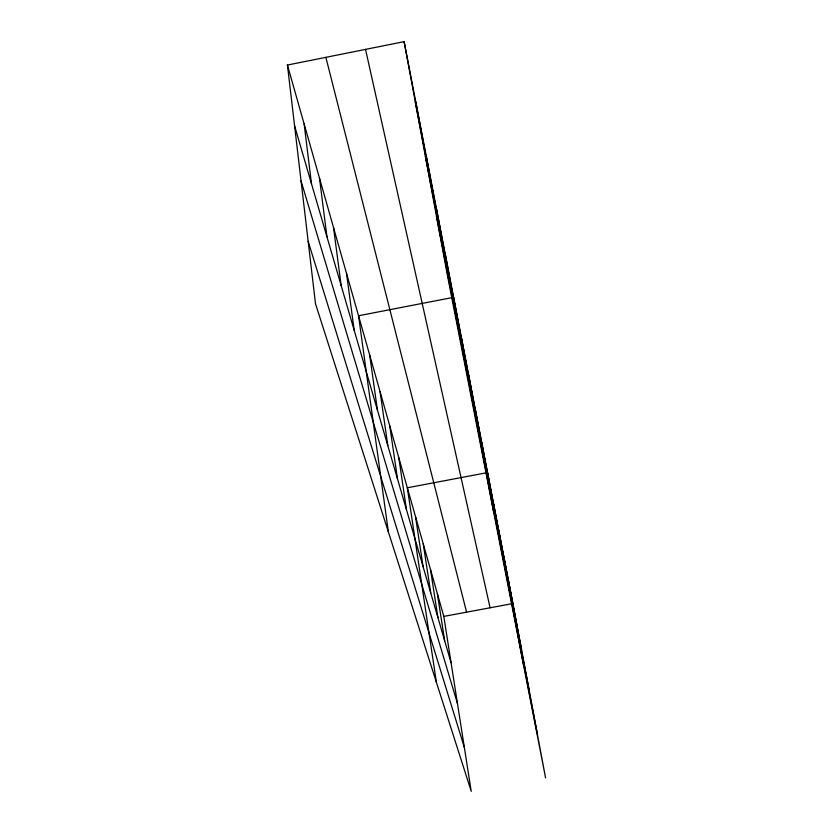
<?xml version="1.0" encoding="UTF-8"?>
<svg xmlns="http://www.w3.org/2000/svg" width="833" height="833" viewBox="0 0 833 833"><rect width="100%" height="100%" fill="white"/><g stroke="black" fill="none" stroke-linecap="round" stroke-linejoin="round"><path stroke-width="1.25" d="M287.427 65.047L443.812 616.399L471.228 791.35L315.509 303.785L287.427 65.047L404.12 41.65L512.909 603.54L545.573 777.845L447.935 278.035L404.12 41.65M443.812 616.399L512.909 603.54M308.168 241.351L464.335 747.378M301.057 180.928L457.484 703.646M294.57 125.731L451.059 662.662M325.87 57.342L466.584 612.161M365.541 49.386L490.085 607.788M425.382 156.365L529.194 690.463M436.471 216.195L537.358 734.029M415.261 101.72L521.552 649.625M508.422 580.351L517.22 627.322M503.673 555.798L512.628 603.665M498.623 529.746L507.755 578.539M493.261 502.06L502.57 551.8M523.738 666.067L487.555 472.582L407.327 487.784L436.367 682.185M481.651 442.084L491.303 493.74M475.351 409.534L485.181 462.169M468.615 374.725L478.621 428.339M461.388 337.417L471.572 392.02M493.657 512.108L453.621 297.319L358.544 315.759L388.376 531.943M445.259 254.117L455.797 310.688M436.221 207.427L446.925 264.956M426.423 156.812L437.283 215.258M415.761 101.761L426.767 161.061M437.346 593.627L444.676 640.775M430.505 569.501L437.919 617.565M423.247 543.918L430.734 592.919M415.542 516.731L423.091 566.69M398.83 457.838L406.494 509.765M389.771 425.882L397.476 478.808M380.087 391.718L387.814 445.655M369.696 355.108L377.432 410.055M346.518 273.37L354.202 330.357M333.533 227.576L341.155 285.563M319.456 177.939L326.963 236.895M304.139 123.961L311.5 183.822"/></g></svg>
